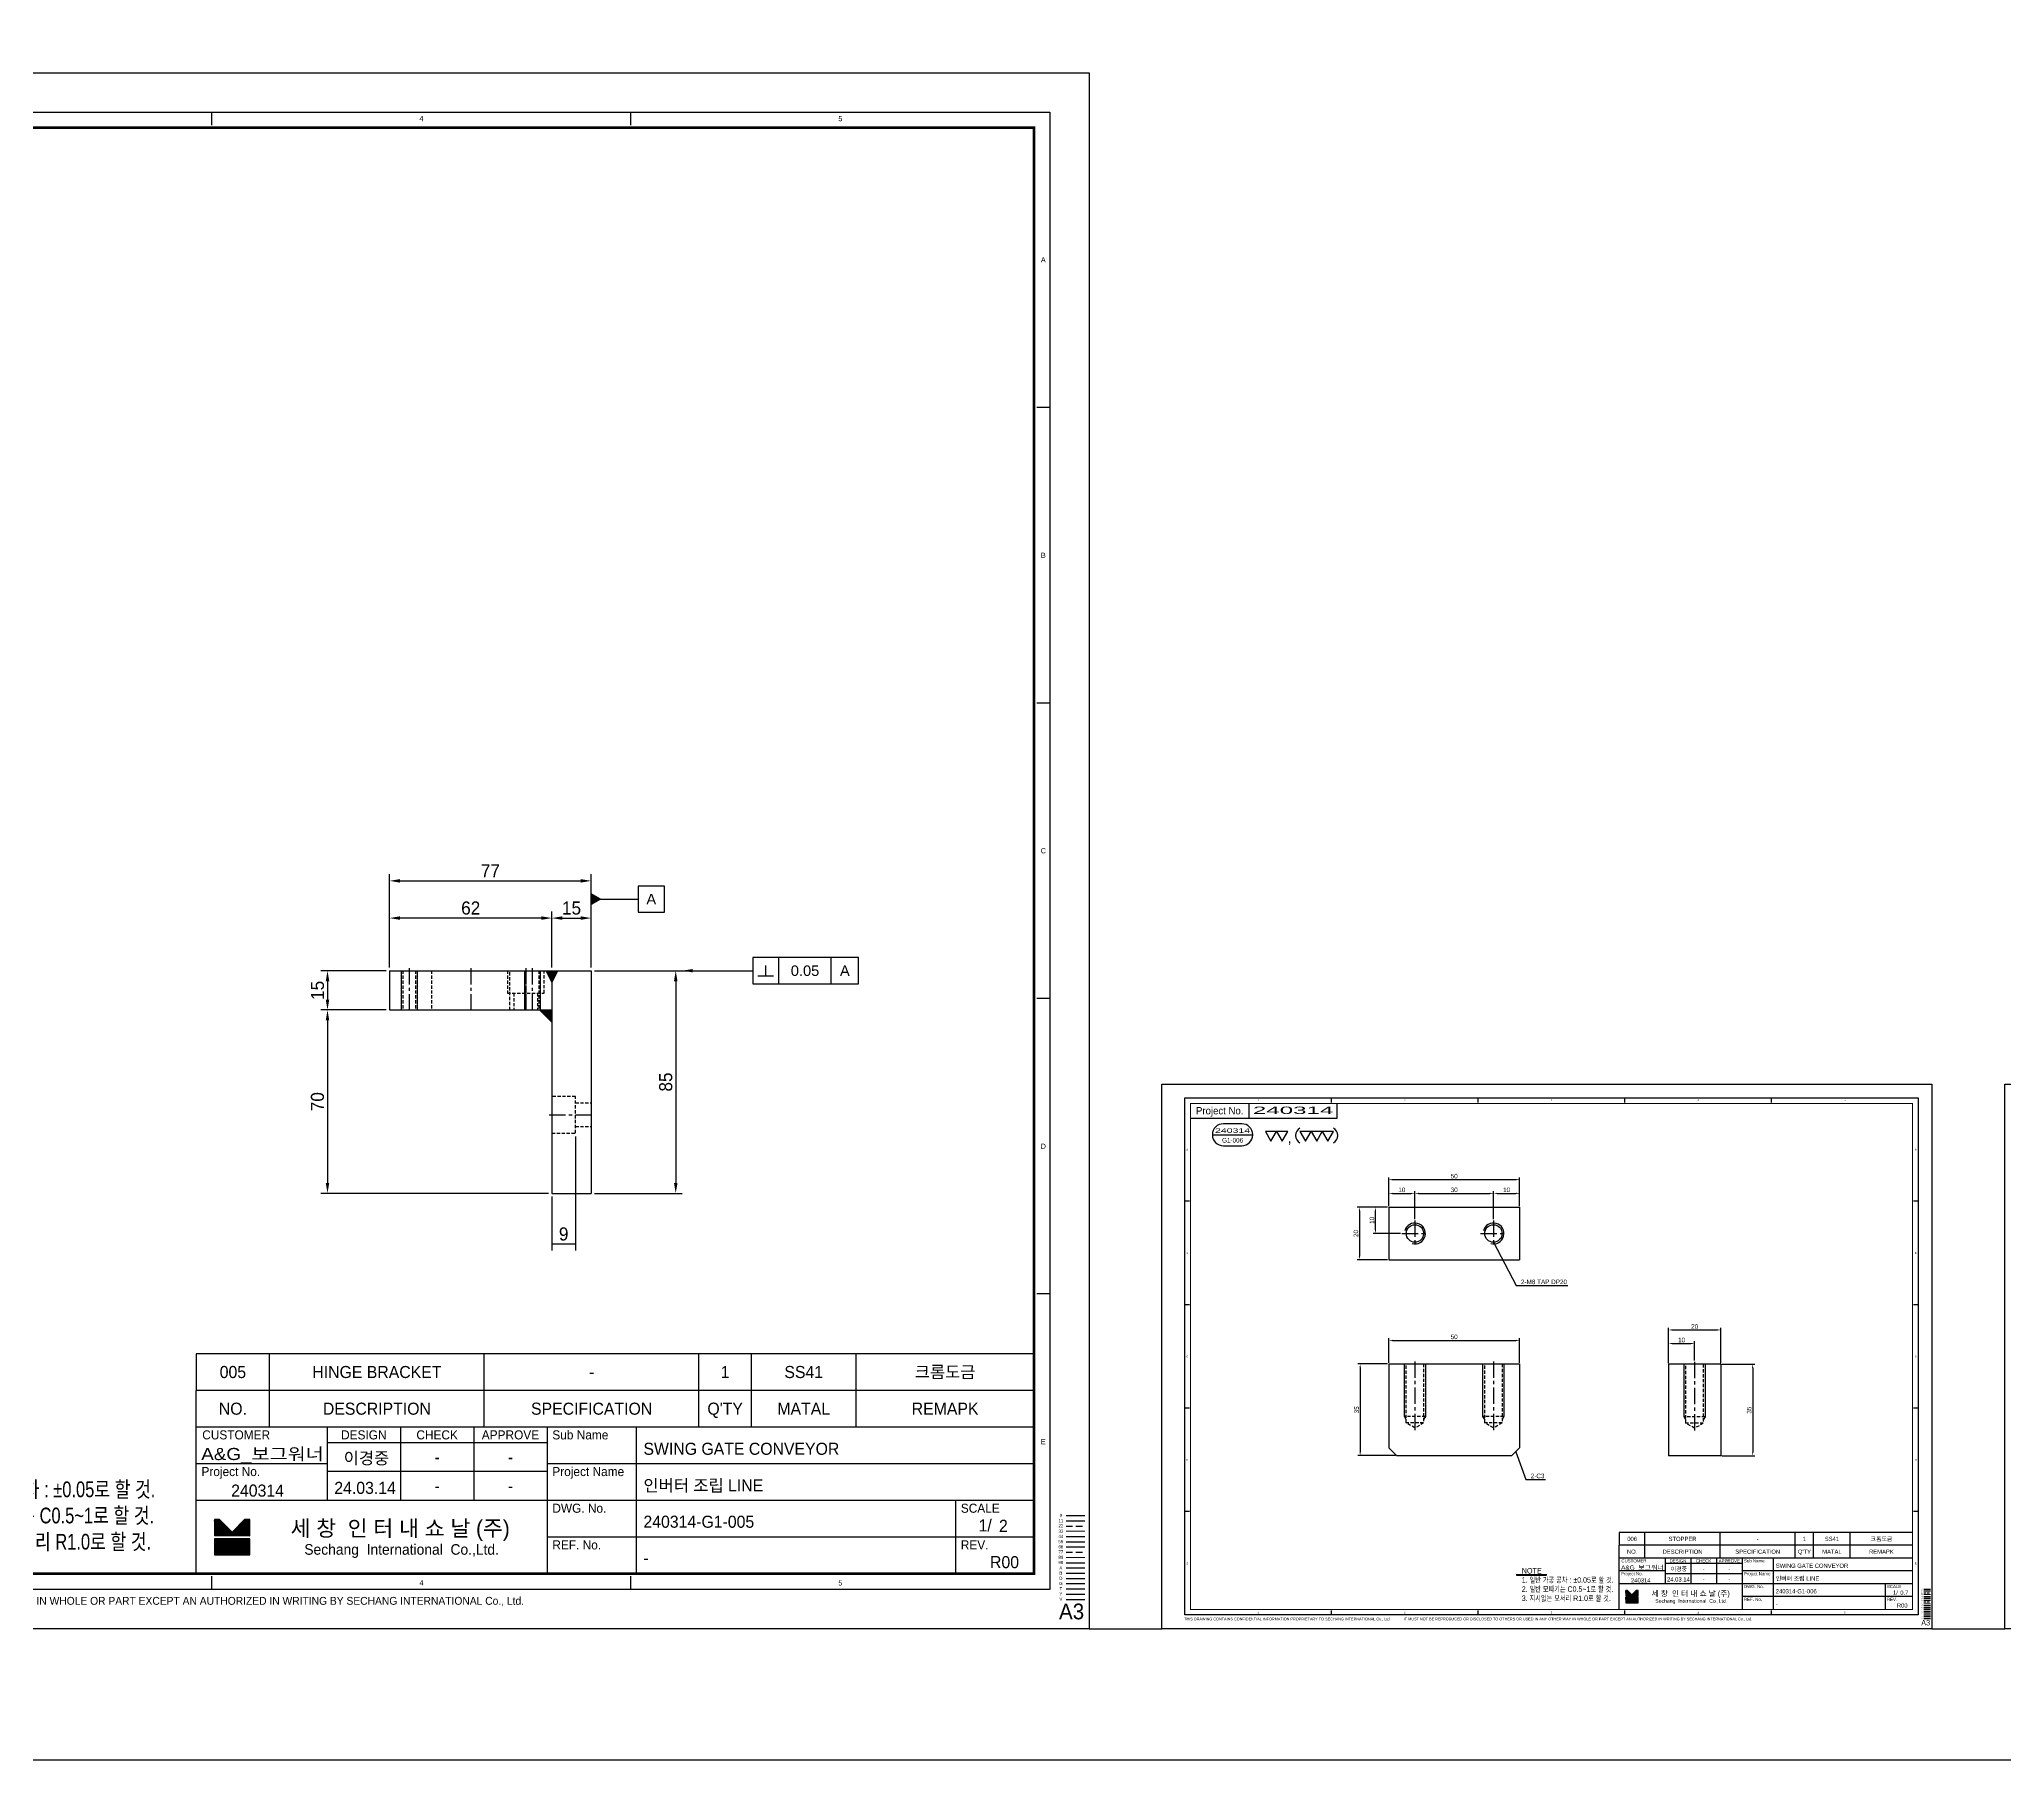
# Model space of a CAD drawing. Header units: inches. Extents: x 0 to 77285, y -118 to 40065.
# Drawn here: x 73607 to 74357, y 14172 to 14829 of the extents above; entities that cross this region are included whole.
import ezdxf
from ezdxf.enums import TextEntityAlignment as Align

# ---------------------------------------------------------------- set-up
doc = ezdxf.new("R2010")
doc.units = ezdxf.units.IN
doc.header["$LTSCALE"] = 5
doc.header["$MEASUREMENT"] = 0
for name, pattern in [('CENTER', [2, 1.25, -0.25, 0.25, -0.25]), ('HIDDEN', [0.375, 0.25, -0.125]), ('PHANTOM', [2.5, 1.25, -0.25, 0.25, -0.25, 0.25, -0.25])]:
    doc.linetypes.add(name, pattern=pattern)
for name, color, linetype in [('11', 1, 'CENTER'), ('22', 2, 'HIDDEN'), ('44', 4, 'Continuous'), ('55', 5, 'Continuous'), ('66', 6, 'PHANTOM'), ('77', 40, 'HIDDEN'), ('99', 181, 'Continuous'), ('A', 8, 'Continuous'), ('B', 123, 'Continuous'), ('D', 3, 'Continuous'), ('G', 231, 'Continuous'), ('T', 3, 'Continuous'), ('VV', 1, 'Continuous'), ('Y', 60, 'Continuous')]:
    doc.layers.add(name, color=color, linetype=linetype)
doc.layers.add('33', color=3, linetype='PHANTOM', lineweight=9)
doc.layers.add('88', color=35, linetype='Continuous', lineweight=5)
doc.styles.add('SCI', font='')
doc.styles.get("Standard").update_dxf_attribs({"font": 'arial.ttf'})
doc.styles.get('SCI').set_extended_font_data('Gulim')
doc.dimstyles.new('SCH', dxfattribs={"dimtxt": 2.5, "dimasz": 2, "dimexe": 1.25, "dimexo": 0.625, "dimtad": 1, "dimdec": 8, "dimtxsty": 'SCI', "dimcen": 2.5, "dimclrd": 4, "dimclre": 4, "dimclrt": 7, "dimadec": 8, "dimazin": 2, "dimtfac": 1, "dimtdec": 8, "dimtmove": 0, "dimatfit": 3, "dimfxl": 1, "dimarcsym": 0})

# ---------------------------------------------------------------- blocks, each defined once
blk = doc.blocks.new('A$C6f6749af')
for p, q in [((-10, 0), (-10, -32)), ((-10, 0), (40, 0)), ((40, 0), (40, -32)), ((-10, -32), (-7, -35)), ((-7, -35), (37, -35)), ((37, -35), (40, -32))]:
    blk.add_line(p, q)
at = {"layer": '11'}
for p, q in [((0, 1), (0, -25.42)), ((30, 1), (30, -25.42))]:
    blk.add_line(p, q, dxfattribs=at)
at = {"layer": '22'}
for p, q in [((-3.32, -22.5), (-3.32, 0)), ((3.32, 0), (3.32, -22.5)), ((26.68, -22.5), (26.68, 0)), ((33.32, 0), (33.32, -22.5)), ((4, -20), (-4, -20)), ((0, -24.42), (-3.32, -22.5)), ((3.32, -22.5), (-3.32, -22.5)), ((3.32, -22.5), (0, -24.42)), ((34, -20), (26, -20)), ((30, -24.42), (26.68, -22.5)), ((33.32, -22.5), (26.68, -22.5)), ((33.32, -22.5), (30, -24.42))]:
    blk.add_line(p, q, dxfattribs=at)
at = {"layer": 'T'}
for p, q in [((-4, -20), (-4, 0)), ((4, 0), (4, -20)), ((26, -20), (26, 0)), ((34, 0), (34, -20)), ((-3.32, -21.17), (-4, -20)), ((4, -20), (3.32, -21.17)), ((26.68, -21.17), (26, -20)), ((34, -20), (33.32, -21.17))]:
    blk.add_line(p, q, dxfattribs=at)
blk = doc.blocks.new('A$Cf6c9f352')
for p, q in [((-40, 10), (-40, -10)), ((-40, 10), (10, 10)), ((10, 10), (10, -10)), ((-40, -10), (10, -10))]:
    blk.add_line(p, q)
for centre in [(-30, 0), (0, 0)]:
    blk.add_circle(centre, 3.32)
at = {"layer": '11'}
for p, q in [((-35, 0), (-25, 0)), ((-30, 5), (-30, -5)), ((-5, 0), (5, 0)), ((0, 5), (0, -5))]:
    blk.add_line(p, q, dxfattribs=at)
at = {"layer": 'T'}
for centre in [(-30, 0), (0, 0)]:
    blk.add_arc(centre, 4, 255, 165, dxfattribs=at)
blk = doc.blocks.new('J2')
for p, q in [((0, 2.25), (-2.6, 2.25)), ((-2.6, 2.25), (-1.3, 0)), ((-1.3, 0), (0, 2.25)), ((2.6, 2.25), (0, 2.25)), ((0, 2.25), (1.3, 0)), ((1.3, 0), (2.6, 2.25))]:
    blk.add_line(p, q)
blk = doc.blocks.new('J3')
for p, q in [((-3.9, 2.25), (-2.6, 0)), ((-1.3, 2.25), (-3.9, 2.25)), ((-2.6, 0), (-1.3, 2.25)), ((-1.3, 2.25), (0, 0)), ((1.3, 2.25), (-1.3, 2.25)), ((0, 0), (1.3, 2.25)), ((1.3, 2.25), (2.6, 0)), ((3.9, 2.25), (1.3, 2.25)), ((2.6, 0), (3.9, 2.25))]:
    blk.add_line(p, q)
blk = doc.blocks.new('A$C645fd8c3')
at = {"linetype": 'Continuous'}
h = blk.add_hatch(dxfattribs=at)
h.set_pattern_fill('ANSI31', color=5, scale=0.563055, style=0)
h.set_pattern_definition([(45, (-482.600826, -378.99261), (-0.04976753, 0.04976753), [])])
h.paths.add_polyline_path([(259.73, -279.27), (259.73, -276.17), (258.74, -276.17), (256.35, -278.56), (253.96, -276.17), (252.97, -276.17), (252.97, -279.27)])
h.paths.add_polyline_path([(252.97, -279.83), (252.97, -282.93), (259.73, -282.93), (259.73, -279.83)])
at = {"color": 2}
for p, q in [((12.5, -289.5), (12.5, -7.5)), ((12.5, -7.5), (412.5, -7.5)), ((92.5, -10), (92.5, -7.5)), ((172.5, -10), (172.5, -7.5)), ((252.5, -10), (252.5, -7.5)), ((332.5, -10), (332.5, -7.5)), ((412.5, -7.5), (412.5, -289.5)), ((15, -63.9), (12.5, -63.9)), ((412.5, -63.9), (410, -63.9)), ((15, -120.3), (12.5, -120.3)), ((412.5, -120.3), (410, -120.3)), ((15, -176.7), (12.5, -176.7)), ((412.5, -176.7), (410, -176.7)), ((15, -233.1), (12.5, -233.1)), ((412.5, -233.1), (410, -233.1)), ((92.5, -289.5), (92.5, -287)), ((172.5, -289.5), (172.5, -287)), ((252.5, -289.5), (252.5, -287)), ((332.5, -289.5), (332.5, -287)), ((412.5, -289.5), (12.5, -289.5))]:
    blk.add_line(p, q, dxfattribs=at)
at = {"color": 40}
for p, q in [((47.5, -18.5), (47.5, -10.5)), ((95.5, -18.5), (95.5, -10.5))]:
    blk.add_line(p, q, dxfattribs=at)
at = {"color": 7, "linetype": 'Continuous'}
blk.add_line((27.52, -27.62), (49.52, -27.62), dxfattribs=at)
for p, q in [((409.5, -244.5), (249.5, -244.5)), ((249.5, -244.5), (249.5, -251.5)), ((249.5, -286.5), (249.5, -251.5)), ((409.5, -251.5), (249.5, -251.5)), ((409.5, -258.5), (249.5, -258.5)), ((316.5, -258.5), (316.5, -286.5)), ((316.5, -261.5), (274.5, -261.5)), ((316.5, -267), (274.5, -267)), ((415.59, -275.4), (419.2, -275.4))]:
    blk.add_line(p, q)
at = {"color": 3}
for p, q in [((263.5, -251.5), (263.5, -244.5)), ((304.5, -251.5), (304.5, -244.5)), ((345.5, -251.5), (345.5, -244.5)), ((355.5, -251.5), (355.5, -244.5)), ((375.5, -251.5), (375.5, -244.5)), ((263.5, -258.5), (263.5, -251.5)), ((304.5, -258.5), (304.5, -251.5)), ((345.5, -258.5), (345.5, -251.5)), ((355.5, -258.5), (355.5, -251.5)), ((375.5, -258.5), (375.5, -251.5)), ((274.5, -258.5), (274.5, -272.5)), ((288.5, -258.5), (288.5, -272.5)), ((302.5, -258.5), (302.5, -272.5)), ((333.5, -258.5), (333.5, -286.5)), ((274.5, -265.5), (249.5, -265.5)), ((409.58, -265.5), (316.5, -265.5)), ((409.5, -272.5), (249.5, -272.5)), ((409.58, -279.5), (316.5, -279.5))]:
    blk.add_line(p, q, dxfattribs=at)
at = {"color": 5, "linetype": 'Continuous'}
for p, q in [((252.97, -276.17), (252.97, -279.27)), ((253.96, -276.17), (252.97, -276.17)), ((253.96, -276.17), (256.35, -278.56)), ((258.74, -276.17), (256.35, -278.56)), ((259.73, -276.17), (258.74, -276.17)), ((259.73, -279.27), (259.73, -276.17)), ((259.73, -279.27), (252.97, -279.27)), ((252.97, -279.83), (252.97, -282.93)), ((259.73, -279.83), (252.97, -279.83)), ((259.73, -282.93), (259.73, -279.83)), ((252.97, -282.93), (259.73, -282.93))]:
    blk.add_line(p, q, dxfattribs=at)
at = {"color": 40, "const_width": 0.5}
blk.add_lwpolyline([(15.5, -286.5), (15.5, -10.5), (409.5, -10.5), (409.5, -286.5)], close=True, dxfattribs=at)
at = {"color": 40}
blk.add_lwpolyline([(15.5, -18.5), (95.5, -18.5)], dxfattribs=at)
blk.add_lwpolyline([(33.52, -21.62, 1), (33.52, -33.62), (43.52, -33.62, 1), (43.52, -21.62)], format="xyb", close=True)
at = {"const_width": 0.257}
blk.add_lwpolyline([(193.31, -268.04), (209.91, -268.04)], dxfattribs=at)
at = {"color": 3}
blk.add_lwpolyline([(193.31, -267.35), (209.91, -267.35)], dxfattribs=at)
for centre, start, end in [((77.61, -27.99), 120, 240), ((91.22, -27.99), 300, 60)]:
    blk.add_arc(centre, 4.69, start, end)
at = {"layer": '11'}
blk.add_line((415.59, -276.4), (419.2, -276.4), dxfattribs=at)
at = {"layer": '22'}
blk.add_line((415.59, -277.4), (419.2, -277.4), dxfattribs=at)
at = {"layer": '33'}
blk.add_line((415.59, -278.4), (419.2, -278.4), dxfattribs=at)
at = {"layer": '44'}
blk.add_line((415.59, -279.4), (419.2, -279.4), dxfattribs=at)
at = {"layer": '55'}
blk.add_line((415.59, -280.4), (419.2, -280.4), dxfattribs=at)
at = {"layer": '66'}
blk.add_line((415.59, -281.4), (419.2, -281.4), dxfattribs=at)
at = {"layer": '77'}
blk.add_line((415.59, -282.4), (419.2, -282.4), dxfattribs=at)
at = {"layer": '88'}
blk.add_line((415.59, -283.4), (419.2, -283.4), dxfattribs=at)
at = {"layer": '99'}
blk.add_line((415.59, -284.4), (419.2, -284.4), dxfattribs=at)
at = {"layer": 'A'}
blk.add_line((415.59, -285.4), (419.2, -285.4), dxfattribs=at)
at = {"layer": 'B'}
blk.add_line((415.59, -286.4), (419.2, -286.4), dxfattribs=at)
at = {"layer": 'D'}
blk.add_line((415.59, -287.4), (419.2, -287.4), dxfattribs=at)
at = {"layer": 'Defpoints', "color": 1}
blk.add_lwpolyline([(0, -297), (0, 0), (420, 0), (420, -297)], close=True, dxfattribs=at)
at = {"layer": 'G'}
blk.add_line((415.59, -288.4), (419.2, -288.4), dxfattribs=at)
at = {"layer": 'T'}
for p, q in [((394.5, -272.5), (394.5, -286.5)), ((415.59, -289.4), (419.2, -289.4))]:
    blk.add_line(p, q, dxfattribs=at)
at = {"layer": 'VV'}
blk.add_line((415.59, -291.4), (419.2, -291.4), dxfattribs=at)
at = {"layer": 'Y'}
blk.add_line((415.59, -290.4), (419.2, -290.4), dxfattribs=at)
at = {"xscale": 2.34375, "yscale": 2.34375, "zscale": 2.34375}
for name, p in [('J2', (62.5, -31.03)), ('J3', (84.42, -31.03))]:
    blk.add_blockref(name, p, dxfattribs=at)
at = {"color": 2, "style": 'SCI'}
for s, p in [('1', (52.5, -8.75)), ('2', (132.5, -8.75)), ('3', (212.5, -8.75)), ('4', (292.5, -8.75)), ('5', (372.5, -8.75)), ('A', (13.75, -35.7)), ('A', (411.25, -35.7)), ('B', (13.75, -92.1)), ('B', (411.25, -92.1)), ('C', (13.75, -148.5)), ('C', (411.25, -148.5)), ('D', (13.75, -204.9)), ('D', (411.25, -204.9)), ('E', (13.75, -261.3)), ('E', (411.25, -261.3)), ('E', (411.25, -261.3)), ('1', (52.5, -288.25)), ('2', (132.5, -288.25)), ('3', (212.5, -288.25)), ('4', (292.5, -288.25)), ('5', (372.5, -288.25))]:
    blk.add_text(s, height=1, dxfattribs=at).set_placement(p, align=Align.MIDDLE_CENTER)
at = {"style": 'SCI'}
for s, height, p in [('Project No.', 4, (31.5, -14.5)), (',', 5.86, (69.61, -29.14)), ('NO.', 2.308, (256.5, -255)), ('DESCRIPTION', 2.3077, (284, -255)), ('SPECIFICATION', 2.3077, (325, -255)), ("Q'TY", 2.308, (350.5, -255)), ('MATAL', 2.308, (365.5, -255)), ('REMAPK', 2.308, (392.5, -255)), ('DESIGN', 1.731, (281.5, -260)), ('CHECK', 1.731, (295.5, -260)), ('APPROVE', 1.731, (309.5, -260)), ('이경중', 2.308, (282, -264.44)), ('-', 2.31, (295.5, -264.25)), ('-', 2.31, (309.5, -264.25)), ('세 창  인 터 내 쇼 날 (주)', 3.0296, (288.44, -277.82)), ('0', 0.6, (414.6, -275.37)), ('Sechang  International  Co.,Ltd.', 2.0198, (288.72, -281.87))]:
    blk.add_text(s, height=height, dxfattribs=at).set_placement(p, align=Align.MIDDLE_CENTER)
for s, height, p in [('CUSTOMER', 1.731, (250.65, -260)), ('Sub Name', 1.731, (317.5, -260)), ('Project No.', 1.7308, (250.5, -267)), ('Project Name', 1.7308, (317.5, -267)), ('DWG. No.', 1.731, (317.5, -274)), ('SCALE', 1.731, (395.5, -274)), ('REF. No.', 1.731, (317.5, -281)), ('REV.', 1.731, (395.5, -281))]:
    blk.add_text(s, height=height, dxfattribs=at).set_placement(p, align=Align.MIDDLE_LEFT)
at = {"color": 40, "style": 'SCI'}
for s, height, p in [('-', 2.31, (295.5, -269.75)), ('-', 2.31, (309.5, -269.75)), ('1/', 2.308, (400.15, -277.29))]:
    blk.add_text(s, height=height, dxfattribs=at).set_placement(p, align=Align.MIDDLE_CENTER)
at = {"color": 3, "linetype": 'Continuous', "style": 'SCI'}
for s, p in [('THIS DRAWING CONTAINS CONFIDENTIAL INFORMATION PROPRIETARY TO SECHANG INTERNATIONAL Co., Ltd  ', (12.11, -292.46)), ('IT MUST NOT BE REPRODUCED OR DISCLOSED TO OTHERS OR USED IN ANY OTHER WAY IN WHOLE OR PART EXCEPT AN AUTHORIZED IN WRITING BY SECHANG INTERNATIONAL Co., Ltd.', (131.88, -292.43))]:
    blk.add_text(s, height=1.5, dxfattribs=at).set_placement(p)
at = {"color": 2, "style": 'SCI'}
blk.add_text('A3', height=3, dxfattribs=at).set_placement((419.05, -296.11), align=Align.BOTTOM_RIGHT)
at = {"color": 40, "insert": (196.28, -263.89), "char_height": 3, "attachment_point": 1, "style": 'SCI'}
blk.add_mtext_dynamic_manual_height_columns('NOTE{\\W0.8;\\P1. 일반 가공 공차 : %%P0.05로 할 것.\\P2. 일반 모따기는 C0.5~1로 할 것.\\P3. 지시없는 모서리 R1.0로 할 것.}', width=205.982, gutter_width=1.29, heights=[0], dxfattribs=at)
at = {"layer": '11', "style": 'SCI'}
blk.add_text('11', height=0.6, dxfattribs=at).set_placement((414.6, -276.37), align=Align.MIDDLE_CENTER)
at = {"layer": '22', "style": 'SCI'}
blk.add_text('22', height=0.6, dxfattribs=at).set_placement((414.6, -277.37), align=Align.MIDDLE_CENTER)
at = {"layer": '33', "style": 'SCI'}
blk.add_text('33', height=0.6, dxfattribs=at).set_placement((414.6, -278.37), align=Align.MIDDLE_CENTER)
at = {"layer": '44', "style": 'SCI'}
blk.add_text('44', height=0.6, dxfattribs=at).set_placement((414.6, -279.37), align=Align.MIDDLE_CENTER)
at = {"layer": '55', "style": 'SCI'}
blk.add_text('55', height=0.6, dxfattribs=at).set_placement((414.6, -280.37), align=Align.MIDDLE_CENTER)
at = {"layer": '66', "style": 'SCI'}
blk.add_text('66', height=0.6, dxfattribs=at).set_placement((414.6, -281.37), align=Align.MIDDLE_CENTER)
at = {"layer": '77', "style": 'SCI'}
blk.add_text('77', height=0.6, dxfattribs=at).set_placement((414.6, -282.37), align=Align.MIDDLE_CENTER)
at = {"layer": '88', "style": 'SCI'}
blk.add_text('88', height=0.6, dxfattribs=at).set_placement((414.6, -283.37), align=Align.MIDDLE_CENTER)
at = {"layer": '99', "style": 'SCI'}
blk.add_text('99', height=0.6, dxfattribs=at).set_placement((414.6, -284.37), align=Align.MIDDLE_CENTER)
at = {"layer": 'A', "style": 'SCI'}
blk.add_text('A', height=0.6, dxfattribs=at).set_placement((414.6, -285.37), align=Align.MIDDLE_CENTER)
at = {"layer": 'B', "style": 'SCI'}
blk.add_text('B', height=0.6, dxfattribs=at).set_placement((414.6, -286.37), align=Align.MIDDLE_CENTER)
at = {"layer": 'D', "style": 'SCI'}
blk.add_text('D', height=0.6, dxfattribs=at).set_placement((414.6, -287.37), align=Align.MIDDLE_CENTER)
at = {"layer": 'G', "style": 'SCI'}
blk.add_text('G', height=0.6, dxfattribs=at).set_placement((414.6, -288.37), align=Align.MIDDLE_CENTER)
at = {"layer": 'T', "style": 'SCI'}
blk.add_text('T', height=0.6, dxfattribs=at).set_placement((414.6, -289.37), align=Align.MIDDLE_CENTER)
at = {"layer": 'VV', "style": 'SCI'}
blk.add_text('V', height=0.6, dxfattribs=at).set_placement((414.6, -291.37), align=Align.MIDDLE_CENTER)
at = {"layer": 'Y', "style": 'SCI'}
blk.add_text('Y', height=0.6, dxfattribs=at).set_placement((414.6, -290.37), align=Align.MIDDLE_CENTER)
blk = doc.blocks.new('A$Ce0eb9c33')
for p, q in [((0, 55), (0, -30)), ((77, 55), (0, 55)), ((15, 55), (15, -30)), ((77, 55), (77, 40)), ((77, 40), (15, 40)), ((15, -30), (0, -30))]:
    blk.add_line(p, q)
for points in [[(17.5, 55), (12.5, 55), (15, 50)], [(15, 40), (15, 35), (20, 40)]]:
    blk.add_solid(points)
at = {"layer": '11'}
for p, q in [((22.5, 56), (22.5, 39)), ((25, 56), (25, 39)), ((46, 56), (46, 39)), ((69.5, 56), (69.5, 39)), ((16, 0), (-1, 0))]:
    blk.add_line(p, q, dxfattribs=at)
at = {"layer": '22'}
for p, q in [((20.04, 55), (20.04, 40)), ((24.96, 55), (24.96, 40)), ((31, 40), (31, 55)), ((61, 55), (61, 40)), ((67.04, 55), (67.04, 40)), ((71.96, 55), (71.96, 40)), ((6, 4.5), (0, 4.5)), ((6, -7), (6, 7)), ((6, 7), (15, 7)), ((6, -4.5), (0, -4.5)), ((15, -7), (6, -7))]:
    blk.add_line(p, q, dxfattribs=at)
at = {"layer": '77'}
for p, q in [((18, 46.4), (18, 55)), ((32, 55), (32, 46.4)), ((32, 46.4), (18, 46.4)), ((20.5, 46.4), (20.5, 40)), ((29.5, 46.4), (29.5, 40))]:
    blk.add_line(p, q, dxfattribs=at)
at = {"layer": 'T'}
for p, q in [((19.5, 55), (19.5, 40)), ((25.5, 55), (25.5, 40)), ((66.5, 55), (66.5, 40)), ((72.5, 55), (72.5, 40))]:
    blk.add_line(p, q, dxfattribs=at)
blk = doc.blocks.new('A$Ca917de67')
for p, q in [((-10, 0), (-10, -35)), ((10, 0), (-10, 0)), ((10, 0), (10, -35)), ((10, -35), (-10, -35))]:
    blk.add_line(p, q)
at = {"layer": '11'}
blk.add_line((0, 1), (0, -25.42), dxfattribs=at)
at = {"layer": '22'}
for p, q in [((-3.32, -22.5), (-3.32, 0)), ((3.32, 0), (3.32, -22.5)), ((4, -20), (-4, -20)), ((0, -24.42), (-3.32, -22.5)), ((3.32, -22.5), (-3.32, -22.5)), ((3.32, -22.5), (0, -24.42))]:
    blk.add_line(p, q, dxfattribs=at)
at = {"layer": 'T'}
for p, q in [((-4, -20), (-4, 0)), ((4, 0), (4, -20)), ((-3.32, -21.17), (-4, -20)), ((4, -20), (3.32, -21.17))]:
    blk.add_line(p, q, dxfattribs=at)
blk = doc.blocks.new('*D1519')
at = {"color": 4, "lineweight": -2, "transparency": 16777216}
for p, q in [((73739.14, 14473.57), (73714.2, 14473.57)), ((73716.7, 14469.57), (73716.7, 14462.57)), ((73739.14, 14458.57), (73714.2, 14458.57))]:
    blk.add_line(p, q, dxfattribs=at)
at = {"color": 4, "transparency": 16777216}
for points in [[(73716.03, 14469.57), (73717.37, 14469.57), (73716.7, 14473.57)], [(73716.03, 14462.57), (73717.37, 14462.57), (73716.7, 14458.57)]]:
    blk.add_solid(points, dxfattribs=at)
at = {"layer": 'Defpoints', "color": 0, "transparency": 16777216}
for p in [(73740.39, 14473.57), (73716.7, 14458.57), (73740.39, 14458.57)]:
    blk.add_point(p, dxfattribs=at)
at = {"color": 7, "transparency": 16777216, "insert": (73712.88, 14466.07), "char_height": 5, "attachment_point": 5, "rotation": 90, "style": 'SCI'}
blk.add_mtext('15', dxfattribs=at)
blk = doc.blocks.new('*D1520')
at = {"color": 4, "lineweight": -2, "transparency": 16777216}
for p, q in [((73739.14, 14458.57), (73714.2, 14458.57)), ((73716.7, 14454.57), (73716.7, 14392.57)), ((73801.14, 14388.57), (73714.2, 14388.57))]:
    blk.add_line(p, q, dxfattribs=at)
at = {"color": 4, "transparency": 16777216}
for points in [[(73716.03, 14454.57), (73717.37, 14454.57), (73716.7, 14458.57)], [(73716.03, 14392.57), (73717.37, 14392.57), (73716.7, 14388.57)]]:
    blk.add_solid(points, dxfattribs=at)
at = {"layer": 'Defpoints', "color": 0, "transparency": 16777216}
for p in [(73740.39, 14458.57), (73716.7, 14388.57), (73802.39, 14388.57)]:
    blk.add_point(p, dxfattribs=at)
at = {"color": 7, "transparency": 16777216, "insert": (73712.88, 14423.57), "char_height": 5, "attachment_point": 5, "rotation": 90, "style": 'SCI'}
blk.add_mtext('70', dxfattribs=at)
blk = doc.blocks.new('*D1521')
at = {"color": 4, "lineweight": -2, "transparency": 16777216}
for p, q in [((73818.64, 14473.57), (73852.19, 14473.57)), ((73849.69, 14469.57), (73849.69, 14392.57)), ((73818.64, 14388.57), (73852.19, 14388.57))]:
    blk.add_line(p, q, dxfattribs=at)
at = {"color": 4, "transparency": 16777216}
for points in [[(73849.02, 14469.57), (73850.36, 14469.57), (73849.69, 14473.57)], [(73849.02, 14392.57), (73850.36, 14392.57), (73849.69, 14388.57)]]:
    blk.add_solid(points, dxfattribs=at)
at = {"layer": 'Defpoints', "color": 0, "transparency": 16777216}
for p in [(73817.39, 14473.57), (73817.39, 14388.57), (73849.69, 14388.57)]:
    blk.add_point(p, dxfattribs=at)
at = {"color": 7, "transparency": 16777216, "insert": (73845.88, 14431.07), "char_height": 5, "attachment_point": 5, "rotation": 90, "style": 'SCI'}
blk.add_mtext('85', dxfattribs=at)
blk = doc.blocks.new('*D1522')
at = {"color": 4, "lineweight": -2, "transparency": 16777216}
for p, q in [((73740.39, 14474.82), (73740.39, 14496.15)), ((73802.39, 14474.82), (73802.39, 14496.15)), ((73798.39, 14493.65), (73744.39, 14493.65))]:
    blk.add_line(p, q, dxfattribs=at)
at = {"color": 4, "transparency": 16777216}
for points in [[(73744.39, 14494.32), (73744.39, 14492.99), (73740.39, 14493.65)], [(73798.39, 14494.32), (73798.39, 14492.99), (73802.39, 14493.65)]]:
    blk.add_solid(points, dxfattribs=at)
at = {"layer": 'Defpoints', "color": 0, "transparency": 16777216}
for p in [(73740.39, 14493.65), (73740.39, 14473.57), (73802.39, 14473.57)]:
    blk.add_point(p, dxfattribs=at)
at = {"color": 7, "transparency": 16777216, "insert": (73771.39, 14497.47), "char_height": 5, "attachment_point": 5, "style": 'SCI'}
blk.add_mtext('62', dxfattribs=at)
blk = doc.blocks.new('*D1523')
at = {"color": 4, "lineweight": -2, "transparency": 16777216}
for p, q in [((73802.39, 14474.82), (73802.39, 14496.15)), ((73817.39, 14474.82), (73817.39, 14496.15)), ((73806.39, 14493.65), (73813.39, 14493.65))]:
    blk.add_line(p, q, dxfattribs=at)
at = {"color": 4, "transparency": 16777216}
for points in [[(73806.39, 14494.32), (73806.39, 14492.99), (73802.39, 14493.65)], [(73813.39, 14494.32), (73813.39, 14492.99), (73817.39, 14493.65)]]:
    blk.add_solid(points, dxfattribs=at)
at = {"layer": 'Defpoints', "color": 0, "transparency": 16777216}
for p in [(73817.39, 14493.65), (73802.39, 14473.57), (73817.39, 14473.57)]:
    blk.add_point(p, dxfattribs=at)
at = {"color": 7, "transparency": 16777216, "insert": (73809.89, 14497.47), "char_height": 5, "attachment_point": 5, "style": 'SCI'}
blk.add_mtext('15', dxfattribs=at)
blk = doc.blocks.new('*D1524')
at = {"color": 4, "lineweight": -2, "transparency": 16777216}
for p, q in [((73740.39, 14474.82), (73740.39, 14510.36)), ((73817.39, 14474.82), (73817.39, 14510.36)), ((73744.39, 14507.86), (73813.39, 14507.86))]:
    blk.add_line(p, q, dxfattribs=at)
at = {"color": 4, "transparency": 16777216}
for points in [[(73744.39, 14508.53), (73744.39, 14507.2), (73740.39, 14507.86)], [(73813.39, 14508.53), (73813.39, 14507.2), (73817.39, 14507.86)]]:
    blk.add_solid(points, dxfattribs=at)
at = {"layer": 'Defpoints', "color": 0, "transparency": 16777216}
for p in [(73817.39, 14507.86), (73740.39, 14473.57), (73817.39, 14473.57)]:
    blk.add_point(p, dxfattribs=at)
at = {"color": 7, "transparency": 16777216, "insert": (73778.89, 14511.68), "char_height": 5, "attachment_point": 5, "style": 'SCI'}
blk.add_mtext('77', dxfattribs=at)
blk = doc.blocks.new('*D1526')
at = {"color": 4, "lineweight": -2, "transparency": 16777216}
for p, q in [((74121.98, 14323.87), (74121.98, 14333.31)), ((74123.38, 14332.44), (74170.58, 14332.44)), ((74171.98, 14323.87), (74171.98, 14333.31))]:
    blk.add_line(p, q, dxfattribs=at)
at = {"color": 4, "transparency": 16777216}
for points in [[(74123.38, 14332.67), (74123.38, 14332.21), (74121.98, 14332.44)], [(74170.58, 14332.67), (74170.58, 14332.21), (74171.98, 14332.44)]]:
    blk.add_solid(points, dxfattribs=at)
at = {"layer": 'Defpoints', "color": 0, "transparency": 16777216}
for p in [(74171.98, 14332.44), (74121.98, 14323.43), (74171.98, 14323.43)]:
    blk.add_point(p, dxfattribs=at)
at = {"color": 7, "transparency": 16777216, "insert": (74146.98, 14333.77), "char_height": 1.75, "attachment_point": 5, "style": 'SCI'}
blk.add_mtext('50', dxfattribs=at)
blk = doc.blocks.new('*D1527')
at = {"color": 4, "lineweight": -2, "transparency": 16777216}
for p, q in [((74121.54, 14323.43), (74110.2, 14323.43)), ((74111.07, 14322.03), (74111.07, 14289.83)), ((74124.54, 14288.43), (74110.2, 14288.43))]:
    blk.add_line(p, q, dxfattribs=at)
at = {"color": 4, "transparency": 16777216}
for points in [[(74110.84, 14322.03), (74111.3, 14322.03), (74111.07, 14323.43)], [(74110.84, 14289.83), (74111.3, 14289.83), (74111.07, 14288.43)]]:
    blk.add_solid(points, dxfattribs=at)
at = {"layer": 'Defpoints', "color": 0, "transparency": 16777216}
for p in [(74121.98, 14323.43), (74111.07, 14288.43), (74124.98, 14288.43)]:
    blk.add_point(p, dxfattribs=at)
at = {"color": 7, "transparency": 16777216, "insert": (74109.74, 14305.93), "char_height": 1.75, "attachment_point": 5, "rotation": 90, "style": 'SCI'}
blk.add_mtext('35', dxfattribs=at)
blk = doc.blocks.new('*D1528')
at = {"color": 4, "lineweight": -2, "transparency": 16777216}
for p, q in [((74228.81, 14323.75), (74228.81, 14332.1)), ((74230.21, 14331.23), (74237.41, 14331.23)), ((74238.81, 14324.75), (74238.81, 14332.1))]:
    blk.add_line(p, q, dxfattribs=at)
at = {"color": 4, "transparency": 16777216}
for points in [[(74230.21, 14331.46), (74230.21, 14331), (74228.81, 14331.23)], [(74237.41, 14331.46), (74237.41, 14331), (74238.81, 14331.23)]]:
    blk.add_solid(points, dxfattribs=at)
at = {"layer": 'Defpoints', "color": 0, "transparency": 16777216}
for p in [(74238.81, 14331.23), (74228.81, 14323.31), (74238.81, 14324.31)]:
    blk.add_point(p, dxfattribs=at)
at = {"color": 7, "transparency": 16777216, "insert": (74233.81, 14332.57), "char_height": 1.75, "attachment_point": 5, "style": 'SCI'}
blk.add_mtext('10', dxfattribs=at)
blk = doc.blocks.new('*D1529')
at = {"color": 4, "lineweight": -2, "transparency": 16777216}
for p, q in [((74228.81, 14323.75), (74228.81, 14337.29)), ((74230.21, 14336.41), (74247.41, 14336.41)), ((74248.81, 14323.75), (74248.81, 14337.29))]:
    blk.add_line(p, q, dxfattribs=at)
at = {"color": 4, "transparency": 16777216}
for points in [[(74230.21, 14336.65), (74230.21, 14336.18), (74228.81, 14336.41)], [(74247.41, 14336.65), (74247.41, 14336.18), (74248.81, 14336.41)]]:
    blk.add_solid(points, dxfattribs=at)
at = {"layer": 'Defpoints', "color": 0, "transparency": 16777216}
for p in [(74248.81, 14336.41), (74228.81, 14323.31), (74248.81, 14323.31)]:
    blk.add_point(p, dxfattribs=at)
at = {"color": 7, "transparency": 16777216, "insert": (74238.81, 14337.75), "char_height": 1.75, "attachment_point": 5, "style": 'SCI'}
blk.add_mtext('20', dxfattribs=at)
blk = doc.blocks.new('*D1530')
at = {"color": 4, "lineweight": -2, "transparency": 16777216}
for p, q in [((74249.24, 14323.31), (74261.85, 14323.31)), ((74260.98, 14321.91), (74260.98, 14289.71)), ((74249.24, 14288.31), (74261.85, 14288.31))]:
    blk.add_line(p, q, dxfattribs=at)
at = {"color": 4, "transparency": 16777216}
for points in [[(74260.75, 14321.91), (74261.21, 14321.91), (74260.98, 14323.31)], [(74260.75, 14289.71), (74261.21, 14289.71), (74260.98, 14288.31)]]:
    blk.add_solid(points, dxfattribs=at)
at = {"layer": 'Defpoints', "color": 0, "transparency": 16777216}
for p in [(74248.81, 14323.31), (74248.81, 14288.31), (74260.98, 14288.31)]:
    blk.add_point(p, dxfattribs=at)
at = {"color": 7, "transparency": 16777216, "insert": (74259.64, 14305.81), "char_height": 1.75, "attachment_point": 5, "rotation": 90, "style": 'SCI'}
blk.add_mtext('35', dxfattribs=at)
blk = doc.blocks.new('*D1531')
at = {"color": 4, "lineweight": -2, "transparency": 16777216}
for p, q in [((74121.54, 14383.25), (74116.03, 14383.25)), ((74116.9, 14374.65), (74116.9, 14381.85)), ((74126.54, 14373.25), (74116.03, 14373.25))]:
    blk.add_line(p, q, dxfattribs=at)
at = {"color": 4, "transparency": 16777216}
for points in [[(74116.67, 14381.85), (74117.13, 14381.85), (74116.9, 14383.25)], [(74116.67, 14374.65), (74117.13, 14374.65), (74116.9, 14373.25)]]:
    blk.add_solid(points, dxfattribs=at)
at = {"layer": 'Defpoints', "color": 0, "transparency": 16777216}
for p in [(74116.9, 14383.25), (74121.98, 14383.25), (74126.98, 14373.25)]:
    blk.add_point(p, dxfattribs=at)
at = {"color": 7, "transparency": 16777216, "insert": (74115.56, 14378.25), "char_height": 1.75, "attachment_point": 5, "rotation": 90, "style": 'SCI'}
blk.add_mtext('10', dxfattribs=at)
blk = doc.blocks.new('*D1532')
at = {"color": 4, "lineweight": -2, "transparency": 16777216}
for p, q in [((74121.54, 14383.25), (74109.91, 14383.25)), ((74110.79, 14381.85), (74110.79, 14364.65)), ((74121.54, 14363.25), (74109.91, 14363.25))]:
    blk.add_line(p, q, dxfattribs=at)
at = {"color": 4, "transparency": 16777216}
for points in [[(74110.55, 14381.85), (74111.02, 14381.85), (74110.79, 14383.25)], [(74110.55, 14364.65), (74111.02, 14364.65), (74110.79, 14363.25)]]:
    blk.add_solid(points, dxfattribs=at)
at = {"layer": 'Defpoints', "color": 0, "transparency": 16777216}
for p in [(74121.98, 14383.25), (74110.79, 14363.25), (74121.98, 14363.25)]:
    blk.add_point(p, dxfattribs=at)
at = {"color": 7, "transparency": 16777216, "insert": (74109.45, 14373.25), "char_height": 1.75, "attachment_point": 5, "rotation": 90, "style": 'SCI'}
blk.add_mtext('20', dxfattribs=at)
blk = doc.blocks.new('*D1533')
at = {"color": 4, "lineweight": -2, "transparency": 16777216}
for p, q in [((74121.98, 14383.68), (74121.98, 14389.44)), ((74131.98, 14378.68), (74131.98, 14389.44)), ((74123.38, 14388.57), (74130.58, 14388.57))]:
    blk.add_line(p, q, dxfattribs=at)
at = {"color": 4, "transparency": 16777216}
for points in [[(74123.38, 14388.8), (74123.38, 14388.33), (74121.98, 14388.57)], [(74130.58, 14388.8), (74130.58, 14388.33), (74131.98, 14388.57)]]:
    blk.add_solid(points, dxfattribs=at)
at = {"layer": 'Defpoints', "color": 0, "transparency": 16777216}
for p in [(74121.98, 14383.25), (74131.98, 14388.57), (74131.98, 14378.25)]:
    blk.add_point(p, dxfattribs=at)
at = {"color": 7, "transparency": 16777216, "insert": (74126.98, 14389.9), "char_height": 1.75, "attachment_point": 5, "style": 'SCI'}
blk.add_mtext('10', dxfattribs=at)
blk = doc.blocks.new('*D1534')
at = {"color": 4, "lineweight": -2, "transparency": 16777216}
for p, q in [((74131.98, 14378.68), (74131.98, 14389.44)), ((74161.98, 14378.68), (74161.98, 14389.44)), ((74133.38, 14388.57), (74160.58, 14388.57))]:
    blk.add_line(p, q, dxfattribs=at)
at = {"color": 4, "transparency": 16777216}
for points in [[(74133.38, 14388.8), (74133.38, 14388.33), (74131.98, 14388.57)], [(74160.58, 14388.8), (74160.58, 14388.33), (74161.98, 14388.57)]]:
    blk.add_solid(points, dxfattribs=at)
at = {"layer": 'Defpoints', "color": 0, "transparency": 16777216}
for p in [(74161.98, 14388.57), (74131.98, 14378.25), (74161.98, 14378.25)]:
    blk.add_point(p, dxfattribs=at)
at = {"color": 7, "transparency": 16777216, "insert": (74146.98, 14389.9), "char_height": 1.75, "attachment_point": 5, "style": 'SCI'}
blk.add_mtext('30', dxfattribs=at)
blk = doc.blocks.new('*D1535')
at = {"color": 4, "lineweight": -2, "transparency": 16777216}
for p, q in [((74161.98, 14378.68), (74161.98, 14389.44)), ((74171.98, 14383.68), (74171.98, 14389.44)), ((74163.38, 14388.57), (74170.58, 14388.57))]:
    blk.add_line(p, q, dxfattribs=at)
at = {"color": 4, "transparency": 16777216}
for points in [[(74163.38, 14388.8), (74163.38, 14388.33), (74161.98, 14388.57)], [(74170.58, 14388.8), (74170.58, 14388.33), (74171.98, 14388.57)]]:
    blk.add_solid(points, dxfattribs=at)
at = {"layer": 'Defpoints', "color": 0, "transparency": 16777216}
for p in [(74171.98, 14388.57), (74171.98, 14383.25), (74161.98, 14378.25)]:
    blk.add_point(p, dxfattribs=at)
at = {"color": 7, "transparency": 16777216, "insert": (74166.98, 14389.9), "char_height": 1.75, "attachment_point": 5, "style": 'SCI'}
blk.add_mtext('10', dxfattribs=at)
blk = doc.blocks.new('*D1536')
at = {"color": 4, "lineweight": -2, "transparency": 16777216}
for p, q in [((74121.98, 14383.68), (74121.98, 14394.67)), ((74123.38, 14393.8), (74170.58, 14393.8)), ((74171.98, 14383.68), (74171.98, 14394.67))]:
    blk.add_line(p, q, dxfattribs=at)
at = {"color": 4, "transparency": 16777216}
for points in [[(74123.38, 14394.03), (74123.38, 14393.56), (74121.98, 14393.8)], [(74170.58, 14394.03), (74170.58, 14393.56), (74171.98, 14393.8)]]:
    blk.add_solid(points, dxfattribs=at)
at = {"layer": 'Defpoints', "color": 0, "transparency": 16777216}
for p in [(74171.98, 14393.8), (74121.98, 14383.25), (74171.98, 14383.25)]:
    blk.add_point(p, dxfattribs=at)
at = {"color": 7, "transparency": 16777216, "insert": (74146.98, 14395.13), "char_height": 1.75, "attachment_point": 5, "style": 'SCI'}
blk.add_mtext('50', dxfattribs=at)
blk = doc.blocks.new('*D1597')
at = {"color": 4, "lineweight": -2, "transparency": 16777216}
for p, q in [((73811.39, 14410.32), (73811.39, 14366.73)), ((73802.39, 14387.32), (73802.39, 14366.73)), ((73811.39, 14369.23), (73802.39, 14369.23))]:
    blk.add_line(p, q, dxfattribs=at)
at = {"layer": 'Defpoints', "color": 0, "transparency": 16777216}
for p in [(73811.39, 14411.57), (73802.39, 14388.57), (73802.39, 14369.23)]:
    blk.add_point(p, dxfattribs=at)
at = {"color": 7, "transparency": 16777216, "insert": (73806.89, 14373.04), "char_height": 5, "attachment_point": 5, "style": 'SCI'}
blk.add_mtext('9', dxfattribs=at)

msp = doc.modelspace()

# ---------------------------------------------------------------- linework, layer by layer
at = {"color": 4}
for p, q in [((73889.06801912, 14468.57236347), (73889.06801912, 14478.57236347)), ((73909.06801912, 14468.57236347), (73909.06801912, 14478.57236347))]:
    msp.add_line(p, q, dxfattribs=at)
msp.add_lwpolyline([(71242.24907534, 14172.36122668), (74806.80795919, 14172.36122668), (74806.80795919, 16728.32370971), (71242.24907534, 16728.32370971)], close=True)
msp.add_lwpolyline([(73835.34668902, 14495.90011609), (73845.34668902, 14495.90011609), (73845.34668902, 14505.90011609), (73835.34668902, 14505.90011609)], close=True, dxfattribs=at)
for points in [[(73879.06801912, 14468.57236347), (73919.4781389, 14468.57236347), (73919.4781389, 14478.57236347), (73879.06801912, 14478.57236347), (73879.06801912, 14468.57236347)], [(73881.06801912, 14471.57236347), (73887.06801912, 14471.57236347)], [(73884.06801912, 14471.57236347), (73884.06801912, 14475.57236347)]]:
    msp.add_lwpolyline(points, dxfattribs=at)
at = {"layer": 'Defpoints'}
for p, q in [((74007.56341748, 14222.36122668), (74035.39200302, 14222.36122668)), ((74329.39200302, 14222.36122668), (74357.22058855, 14222.36122668))]:
    msp.add_line(p, q, dxfattribs=at)

# ---------------------------------------------------------------- block references
at = {"color": 3}
for p, xscale, yscale, zscale in [((73167.56341748, 14816.36122668), 2, 2, 2), ((74035.39200302, 14430.26122668), 0.7, 0.7, 0.7), ((74357.22058855, 14430.26122668), 0.7, 0.7, 0.7)]:
    msp.add_blockref('A$C645fd8c3', p, dxfattribs=dict(at, xscale=xscale, yscale=yscale, zscale=zscale))
at = {"xscale": -1}
msp.add_blockref('A$Ce0eb9c33', (73817.38608931, 14418.57236347), dxfattribs=at)
for name, p in [('A$Cf6c9f352', (74161.97814697, 14373.24715611)), ('A$C6f6749af', (74131.97814697, 14323.43028486)), ('A$Ca917de67', (74238.80559623, 14323.30841957))]:
    msp.add_blockref(name, p)

# ---------------------------------------------------------------- texts
at = {"color": 7}
for s, p in [('A', (73840.34668902, 14500.90011609)), ('0.05', (73899.06801912, 14473.57236347)), ('A', (73914.27307901, 14473.57236347))]:
    msp.add_text(s, height=4, dxfattribs=at).set_placement(p, align=Align.MIDDLE_CENTER)
at = {"style": 'SCI'}
for height, width, p, p2 in [(2.8, 2.339307, (74070.07882136, 14418.88585506), (74100.84927642, 14418.88585506)), (1.75, 1.63101, (74055.63822366, 14411.64739855), (74069.04682149, 14411.64739855))]:
    msp.add_text('240314', height=height, dxfattribs=dict(at, width=width)).set_placement(p, p2, align=Align.FIT)
for s, height, p in [('G1-006', 1.75, (74062.35871651, 14408.82765921)), ('005', 4.615384615, (73680.56341748, 14320.36122668)), ('HINGE BRACKET', 4.6153846154, (73735.56341748, 14320.3612432)), ('1', 4.61538462, (73868.56341748, 14320.36122668)), ('SS41', 4.615384615, (73898.56341748, 14320.36122668)), ('크롬도금', 4.615384615, (73952.56341748, 14320.36122668)), ('-', 4.61538462, (73817.56341748, 14320.36122668)), ('006', 1.615384615, (74214.94200302, 14256.66122668)), ('STOPPER', 1.615384615, (74234.19200302, 14256.66123246)), ('-', 1.61538462, (74262.89200302, 14256.66122668)), ('1', 1.61538462, (74280.74200302, 14256.66122668)), ('SS41', 1.615384615, (74291.24200302, 14256.66122668)), ('크롬도금', 1.615384615, (74310.14200302, 14256.66122668))]:
    msp.add_text(s, height=height, dxfattribs=at).set_placement(p, align=Align.MIDDLE_CENTER)
at = {"color": 40, "style": 'SCI', "width": 1.12551}
for height, p, p2 in [(4.615384615, (73668.47841365, 14286.75247284), (73715.24418752, 14286.75247284)), (1.615384615, (74210.71225168, 14244.89816284), (74227.08027253, 14244.89816284))]:
    msp.add_text('A&G_보그워너', height=height, dxfattribs=at).set_placement(p, p2, align=Align.FIT)
at = {"color": 40, "style": 'SCI'}
for s, height, p in [('SWING GATE CONVEYOR', 4.6153846154, (73837.3548584, 14291.05353437)), ('인버터 조립 LINE', 4.6153846154, (73837.3548584, 14277.05353437)), ('240314-G1-005', 4.6153846154, (73837.3548584, 14263.20738053)), ('2', 4.61538462, (73973.14463002, 14261.63045745)), ('-', 4.61538462, (73837.3548584, 14249.36122668)), ('SWING GATE CONVEYOR', 1.6153846154, (74269.81900734, 14246.40353437)), ('인버터 조립 LINE', 1.6153846154, (74269.81900734, 14241.50353437)), ('-', 1.61538462, (74269.81900734, 14231.81122668)), ('240314-G1-006', 1.6153846154, (74269.81900734, 14236.65738053)), ('0.7', 1.615384615, (74317.34542741, 14236.10545745))]:
    msp.add_text(s, height=height, dxfattribs=at).set_placement(p, align=Align.MIDDLE_LEFT)
for s, height, p in [('240314', 4.615384615, (73689.98312931, 14275.09199591)), ('24.03.14', 4.615384615, (73731.04924765, 14276.13045745)), ('R00', 4.615384615, (73975.25572517, 14247.78430361)), ('240314', 1.615384615, (74218.23890216, 14240.81699591)), ('24.03.14', 1.615384615, (74232.61204358, 14241.18045745)), ('R00', 1.615384615, (74318.08431071, 14231.25930361))]:
    msp.add_text(s, height=height, dxfattribs=at).set_placement(p, align=Align.MIDDLE_CENTER)
at = {"color": 7, "char_height": 1.75, "attachment_point": 7, "style": 'SCI'}
for s, insert in [('2-M8 TAP DP20', (74172.48206947, 14353.87945355)), ('2-C3', (74176.20885442, 14279.78052937))]:
    msp.add_mtext(s, dxfattribs=dict(at, insert=insert))

# ---------------------------------------------------------------- dimensions: what is measured, and where the dimension line sits
for base, p1, p2, override, picture, middle in [((73817.3860893148, 14507.8647149872), (73740.3860893148, 14473.5723634748), (73817.3860893148, 14473.5723634748), {"dimscale": 2}, '*D1524', (73778.8860893148, 14511.6779639885)), ((73740.3860893148, 14493.6545011841), (73802.3860893148, 14473.5723634748), (73740.3860893148, 14473.5723634748), {"dimscale": 2}, '*D1522', (73771.3860893148, 14497.4677501854)), ((73817.3860893148, 14493.6545011841), (73802.3860893148, 14473.5723634748), (73817.3860893148, 14473.5723634748), {"dimscale": 2}, '*D1523', (73809.8860893148, 14497.474407975)), ((73802.3860893148, 14369.2298660458), (73811.3860893148, 14411.572363475), (73802.3860893148, 14388.572363475), {"dimscale": 2}, '*D1597', (73806.8860893148, 14373.0431150472)), ((74171.9781469682, 14393.7951112694), (74121.9781469682, 14383.247156111), (74171.9781469682, 14383.247156111), {"dimscale": 0.7}, '*D1536', (74146.9781469682, 14395.1297484199)), ((74131.9781469682, 14388.5662944814), (74121.9781469682, 14383.247156111), (74131.9781469682, 14378.247156111), {"dimscale": 0.7}, '*D1533', (74126.9781469682, 14389.9032618583)), ((74161.9781469682, 14388.5662944814), (74131.9781469682, 14378.247156111), (74161.9781469682, 14378.247156111), {"dimscale": 0.7, "dimtmove": 1}, '*D1534', (74146.9781469682, 14389.9009316319)), ((74171.9781469682, 14388.5662944814), (74161.9781469682, 14378.247156111), (74171.9781469682, 14383.247156111), {"dimscale": 0.7, "dimtmove": 1}, '*D1535', (74166.9781469682, 14389.9032618583)), ((74248.8055962338, 14336.413409494), (74228.8055962338, 14323.3084195714), (74248.8055962338, 14323.3084195715), {"dimscale": 0.7}, '*D1529', (74238.8055962338, 14337.7480466445)), ((74171.9781469682, 14332.4396645385), (74121.9781469682, 14323.4302848578), (74171.9781469682, 14323.4302848578), {"dimscale": 0.7}, '*D1526', (74146.9781469682, 14333.774301689)), ((74238.8055962338, 14331.2291486586), (74228.8055962338, 14323.3084195714), (74238.8055962338, 14324.3084195714), {"dimscale": 0.7}, '*D1528', (74233.8055962338, 14332.5661160355))]:
    dim = msp.add_linear_dim(base=base, p1=p1, p2=p2, dimstyle='SCH', override=override)
    dim.commit()
    dim.dimension.update_dxf_attribs({"geometry": picture, "text_midpoint": middle})
for base, p1, p2, override, picture, middle in [((73716.6994800335, 14458.5723634748), (73740.3860893148, 14473.5723634748), (73740.3860893148, 14458.5723634748), {"dimscale": 2}, '*D1519', (73712.8795732425, 14466.0723634748)), ((73849.6906570816, 14388.572363475), (73817.3860893148, 14473.5723634748), (73817.3860893148, 14388.572363475), {"dimscale": 2}, '*D1521', (73845.8774080802, 14431.0723634749)), ((73716.6994800335, 14388.572363475), (73740.3860893148, 14458.5723634748), (73802.3860893148, 14388.572363475), {"dimscale": 2}, '*D1520', (73712.8829021374, 14423.5723634749)), ((74110.7857860679, 14363.247156111), (74121.9781469682, 14383.247156111), (74121.9781469682, 14363.247156111), {"dimscale": 0.7}, '*D1532', (74109.4511489174, 14373.247156111)), ((74116.901482689, 14383.247156111), (74126.9781469682, 14373.247156111), (74121.9781469682, 14383.247156111), {"dimscale": 0.7}, '*D1531', (74115.5645153122, 14378.2471561109)), ((74111.0703225938, 14288.4302848578), (74121.9781469682, 14323.4302848578), (74124.9781469682, 14288.4302848578), {"dimscale": 0.7}, '*D1527', (74109.7356854433, 14305.9302848578)), ((74260.9790118067, 14288.3084195714), (74248.8055962338, 14323.3084195714), (74248.8055962338, 14288.3084195714), {"dimscale": 0.7}, '*D1530', (74259.6443746562, 14305.8084195714))]:
    dim = msp.add_linear_dim(base=base, p1=p1, p2=p2, angle=90, dimstyle='SCH', override=override)
    dim.commit()
    dim.dimension.update_dxf_attribs({"geometry": picture, "text_midpoint": middle})

# ---------------------------------------------------------------- leaders
at = {"color": 4}
for points, override in [([(73817.38608931, 14500.90011609), (73835.34668902, 14500.90011609)], {"dimscale": 2, "dimclrd": 4, "dimldrblk": 'DatumFilled'}), ([(73852.19065708, 14473.57236347), (73874.06801912, 14473.57236347), (73879.06801912, 14473.57236347)], {"dimscale": 2, "dimclrd": 4})]:
    msp.add_leader(points, dimstyle='SCH', override=override, dxfattribs=at)
at = {"annotation_type": 0, "has_hookline": 1, "hookline_direction": 0}
for points, text_width in [([(74161.97814697, 14369.92373846), (74170.64456947, 14353.44195355), (74172.04456947, 14353.44195355)], 17.90079893), ([(74170.47814697, 14289.93028486), (74174.37135442, 14279.34302937), (74175.77135442, 14279.34302937)], 5.66011984)]:
    msp.add_leader(points, dimstyle='SCH', override={"dimscale": 0.7, "dimgap": 0.625, "dimtad": 1}, dxfattribs=dict(at, text_width=text_width))

doc.saveas('drawing.dxf')
